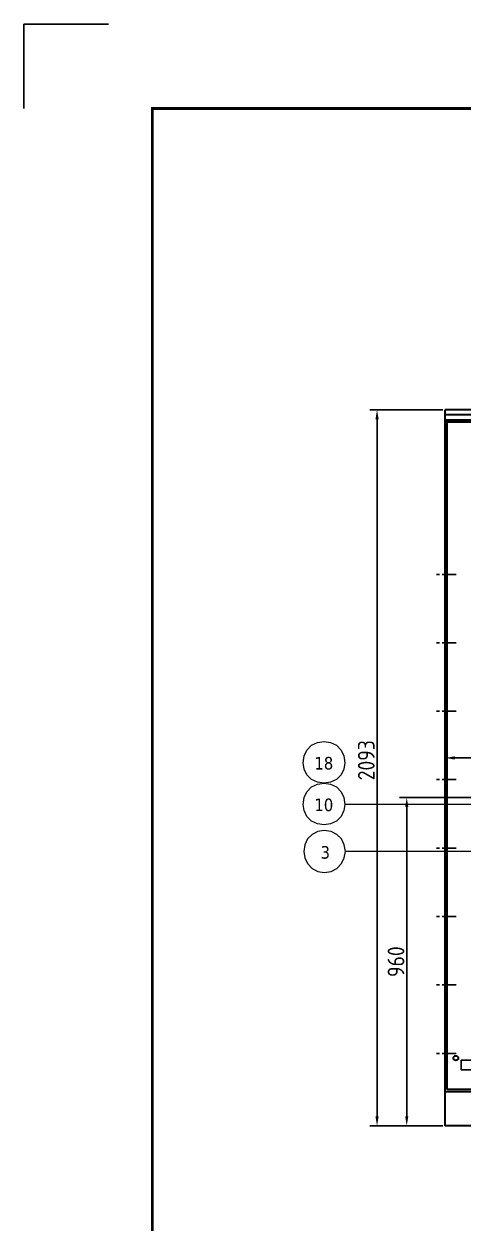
# Model space of a CAD drawing. Header units: millimetres. Extents: x 88585 to 99951, y -167251 to -159927.
# Drawn here: x 88585 to 89869, y -163435 to -159927 of the extents above; entities that cross this region are included whole.
import ezdxf

# ---------------------------------------------------------------- set-up
doc = ezdxf.new("R2010")
doc.units = ezdxf.units.MM
doc.header["$LTSCALE"] = 13
doc.linetypes.add('CENTER', pattern=[50.8, 31.75, -6.35, 6.35, -6.35])
for name, color, linetype in [('1', 4, 'Continuous'), ('3中心线层', 1, 'CENTER'), ('粗实线', 4, 'Continuous')]:
    doc.layers.add(name, color=color, linetype=linetype)
doc.layers.add('paper', color=254, linetype='Continuous', plot=False)
doc.layers.add('标注、文本', color=3, linetype='Continuous', lineweight=25)
doc.layers.add('铁心', color=3, linetype='Continuous', lineweight=0)
doc.styles.get("Standard").update_dxf_attribs({"font": 'gbenor.shx', "bigfont": 'gbcbig.shx'})
doc.styles.add('Tahoma$001', font='tahoma.ttf', dxfattribs={"height": 2.159784})
doc.dimstyles.new('1-15', dxfattribs={"dimscale": 14, "dimtxt": 3.5, "dimasz": 2, "dimexe": 1.5, "dimexo": 0.5, "dimgap": 0.5, "dimtad": 1, "dimtoh": 1, "dimdec": 1, "dimdsep": 46, "dimtxsty": 'Standard', "dimcen": 2.5, "dimclrd": 3, "dimclre": 3, "dimclrt": 3, "dimadec": 0, "dimazin": 2, "dimtfac": 1, "dimtdec": 1, "dimtmove": 0, "dimatfit": 2, "dimfxl": 1, "dimarcsym": 0})

# ---------------------------------------------------------------- blocks, each defined once
blk = doc.blocks.new('*D833')
at = {"layer": 'Defpoints', "color": 0}
for p in [(90076.6, -162187.8), (89704.2, -163147.8), (89816.6, -163147.8)]:
    blk.add_point(p, dxfattribs=at)
at = {"layer": '标注、文本', "color": 3, "lineweight": -2}
for p, q in [((90069.6, -162187.8), (89683.2, -162187.8)), ((89704.2, -162215.8), (89704.2, -163119.8)), ((89809.6, -163147.8), (89683.2, -163147.8))]:
    blk.add_line(p, q, dxfattribs=at)
at = {"layer": '标注、文本', "color": 3}
for points in [[(89699.5, -162215.8), (89708.8, -162215.8), (89704.2, -162187.8)], [(89699.5, -163119.8), (89708.8, -163119.8), (89704.2, -163147.8)]]:
    blk.add_solid(points, dxfattribs=at)
at = {"layer": '标注、文本', "color": 3, "insert": (89672.7, -162667.8), "char_height": 49, "attachment_point": 5, "rotation": 90}
blk.add_mtext('960', dxfattribs=at)
blk = doc.blocks.new('*D843')
at = {"layer": 'Defpoints', "color": 0}
for p in [(89816.6, -161986.2), (90118.6, -162072.4), (90118.6, -162114.9)]:
    blk.add_point(p, dxfattribs=at)
at = {"layer": '标注、文本', "color": 3, "lineweight": -2}
for p, q in [((89816.6, -161993.2), (89816.6, -162093.4)), ((90118.6, -162107.9), (90118.6, -162051.4)), ((89844.6, -162072.4), (90090.6, -162072.4))]:
    blk.add_line(p, q, dxfattribs=at)
at = {"layer": '标注、文本', "color": 3}
for points in [[(89844.6, -162067.7), (89844.6, -162077.1), (89816.6, -162072.4)], [(90090.6, -162067.7), (90090.6, -162077.1), (90118.6, -162072.4)]]:
    blk.add_solid(points, dxfattribs=at)
at = {"layer": '标注、文本', "color": 3, "insert": (89967.6, -162040.9), "char_height": 49, "attachment_point": 5}
blk.add_mtext('302', dxfattribs=at)
blk = doc.blocks.new('*D853')
at = {"layer": 'Defpoints', "color": 0}
for p in [(89816.6, -161054.8), (89617.3, -163147.8), (89746.4, -163147.8)]:
    blk.add_point(p, dxfattribs=at)
at = {"layer": '标注、文本', "color": 3, "lineweight": -2}
for p, q in [((89809.6, -161054.8), (89596.3, -161054.8)), ((89617.3, -161082.8), (89617.3, -163119.8)), ((89739.4, -163147.8), (89596.3, -163147.8))]:
    blk.add_line(p, q, dxfattribs=at)
at = {"layer": '标注、文本', "color": 3}
for points in [[(89612.6, -161082.8), (89622, -161082.8), (89617.3, -161054.8)], [(89612.6, -163119.8), (89622, -163119.8), (89617.3, -163147.8)]]:
    blk.add_solid(points, dxfattribs=at)
at = {"layer": '标注、文本', "color": 3, "insert": (89585.8, -162079.1), "char_height": 49, "attachment_point": 5, "rotation": 90}
blk.add_mtext('2093', dxfattribs=at)

msp = doc.modelspace()

# ---------------------------------------------------------------- linework, layer by layer
at = {"layer": '1', "const_width": 8.631}
msp.add_lwpolyline([(88960.238, -166979.934), (98429.527, -166979.934), (98429.527, -160173.883), (88960.238, -160173.883), (88960.238, -166979.934)], dxfattribs=at)
at = {"layer": '3中心线层', "ltscale": 0.1}
for p, q in [((89849.09, -161535.836), (89784.09, -161535.836)), ((89849.09, -161735.836), (89784.09, -161735.836)), ((89849.09, -161935.836), (89784.09, -161935.836)), ((89849.09, -162135.836), (89784.09, -162135.836)), ((89849.09, -162335.836), (89784.09, -162335.836)), ((89849.09, -162535.836), (89784.09, -162535.836)), ((89849.09, -162735.836), (89784.09, -162735.836)), ((89849.09, -162935.836), (89784.09, -162935.836))]:
    msp.add_line(p, q, dxfattribs=at)
at = {"layer": 'paper'}
for q in [(88585.074, -160173.883), (88831.67, -159927.287)]:
    msp.add_line((88585.074, -159927.287), q, dxfattribs=at)
at = {"layer": '标注、文本', "color": 4, "lineweight": 30}
for p, q in [((89816.59, -163047.832), (89816.59, -161084.834)), ((89822.59, -163041.832), (89822.59, -161084.834)), ((91816.59, -163047.832), (89816.59, -163047.832)), ((89816.59, -163147.832), (89816.59, -163047.832)), ((91810.59, -163041.832), (89822.59, -163041.832)), ((91816.59, -163147.832), (89816.59, -163147.832))]:
    msp.add_line(p, q, dxfattribs=at)
at = {"layer": '标注、文本'}
msp.add_lwpolyline([(89863.102, -162956.081), (89904.622, -162956.081), (89904.622, -162983.79), (89863.102, -162983.79)], close=True, dxfattribs=at)
at = {"layer": '粗实线', "lineweight": 30}
for p, q in [((91816.59, -161054.834), (89816.59, -161054.834)), ((89816.59, -161272.834), (89816.59, -161054.834)), ((91816.59, -161069.834), (89816.59, -161069.834)), ((91816.59, -161084.834), (89816.59, -161084.834)), ((91810.59, -161090.834), (89822.59, -161090.834))]:
    msp.add_line(p, q, dxfattribs=at)
msp.add_circle((89847.568, -162949.632), 7, dxfattribs=at)
at = {"layer": '铁心'}
for p, q in [((89413.761, -162308.711), (89405.93, -162325.878)), ((89427.616, -162296.362), (89413.761, -162308.711)), ((89444.482, -162287.326), (89427.616, -162296.362)), ((89463.156, -162284.315), (89444.482, -162287.326)), ((89483.034, -162287.326), (89463.156, -162284.315)), ((89499.901, -162296.362), (89483.034, -162287.326)), ((89513.755, -162308.711), (89499.901, -162296.362)), ((89521.586, -162325.878), (89513.755, -162308.711)), ((89405.93, -162325.878), (89402.918, -162345.757)), ((89402.918, -162345.757), (89405.93, -162364.43)), ((89524.598, -162345.757), (89521.586, -162325.878)), ((89521.586, -162364.43), (89524.598, -162345.757)), ((90291.696, -162345.757), (89524.598, -162345.757)), ((89405.93, -162364.43), (89413.761, -162381.297)), ((89413.761, -162381.297), (89427.616, -162395.152)), ((89413.761, -162381.297), (89427.616, -162395.152)), ((89499.901, -162395.152), (89513.755, -162381.297)), ((89499.901, -162395.152), (89513.755, -162381.297)), ((89513.755, -162381.297), (89521.586, -162364.43)), ((89427.616, -162395.152), (89444.482, -162404.488)), ((89427.616, -162395.152), (89444.482, -162404.488)), ((89444.482, -162404.488), (89463.156, -162407.5)), ((89463.156, -162407.5), (89483.034, -162404.488)), ((89483.034, -162404.488), (89499.901, -162395.152)), ((89483.034, -162404.488), (89499.901, -162395.152))]:
    msp.add_line(p, q, dxfattribs=at)
for points in [[(89401.412, -162086.344), (89404.424, -162066.165), (89412.255, -162049.298), (89426.11, -162035.444), (89442.976, -162027.613), (89463.156, -162024.601), (89481.528, -162027.613), (89498.395, -162035.444), (89512.249, -162049.298), (89520.08, -162066.165), (89523.092, -162086.344), (89520.08, -162104.717), (89512.249, -162121.885), (89498.395, -162135.739), (89481.528, -162143.269), (89463.156, -162146.281), (89442.976, -162143.269), (89426.11, -162135.739), (89412.255, -162121.885), (89404.424, -162104.717)], [(89401.412, -162208.024), (89404.424, -162187.845), (89412.255, -162170.978), (89426.11, -162157.124), (89442.976, -162149.293), (89463.156, -162146.281), (89481.528, -162149.293), (89498.395, -162157.124), (89512.249, -162170.978), (89520.08, -162187.845), (89523.092, -162208.024), (89520.08, -162226.397), (89512.249, -162243.564), (89498.395, -162257.419), (89481.528, -162264.949), (89463.156, -162267.961), (89442.976, -162264.949), (89426.11, -162257.419), (89412.255, -162243.564), (89404.424, -162226.397)]]:
    msp.add_lwpolyline(points, close=True, dxfattribs=at)
msp.add_lwpolyline([(90125.277, -162208.024), (89523.092, -162208.024)], dxfattribs=at)

# ---------------------------------------------------------------- texts
at = {"layer": '铁心', "style": 'Tahoma$001'}
for s, height, p in [('18', 36.7741, (89434.062, -162106.223)), ('10', 36.7741, (89434.062, -162227.903)), ('3', 36.682, (89452.251, -162366.84))]:
    msp.add_text(s, height=height, dxfattribs=at).set_placement(p)

# ---------------------------------------------------------------- dimensions: what is measured, and where the dimension line sits
at = {"layer": '标注、文本'}
dim = msp.add_linear_dim(base=(89617.286, -163147.832), p1=(89816.59, -161054.834), p2=(89746.383, -163147.832), angle=90, dimstyle='1-15', dxfattribs=at)
dim.commit()
dim.dimension.update_dxf_attribs({"geometry": '*D853', "text_midpoint": (89617.286, -162079.075), "dimtype": 160})
dim = msp.add_linear_dim(base=(90118.59, -162072.386), p1=(89816.59, -161986.235), p2=(90118.59, -162114.93), dimstyle='1-15', dxfattribs=at)
dim.commit()
dim.dimension.update_dxf_attribs({"geometry": '*D843', "text_midpoint": (89967.59, -162040.886)})
dim = msp.add_linear_dim(base=(89704.175, -163147.832), p1=(90076.59, -162187.832), p2=(89816.59, -163147.832), angle=90, dimstyle='1-15', dxfattribs=at)
dim.commit()
dim.dimension.update_dxf_attribs({"geometry": '*D833', "text_midpoint": (89672.675, -162667.832)})

doc.saveas('drawing.dxf')
